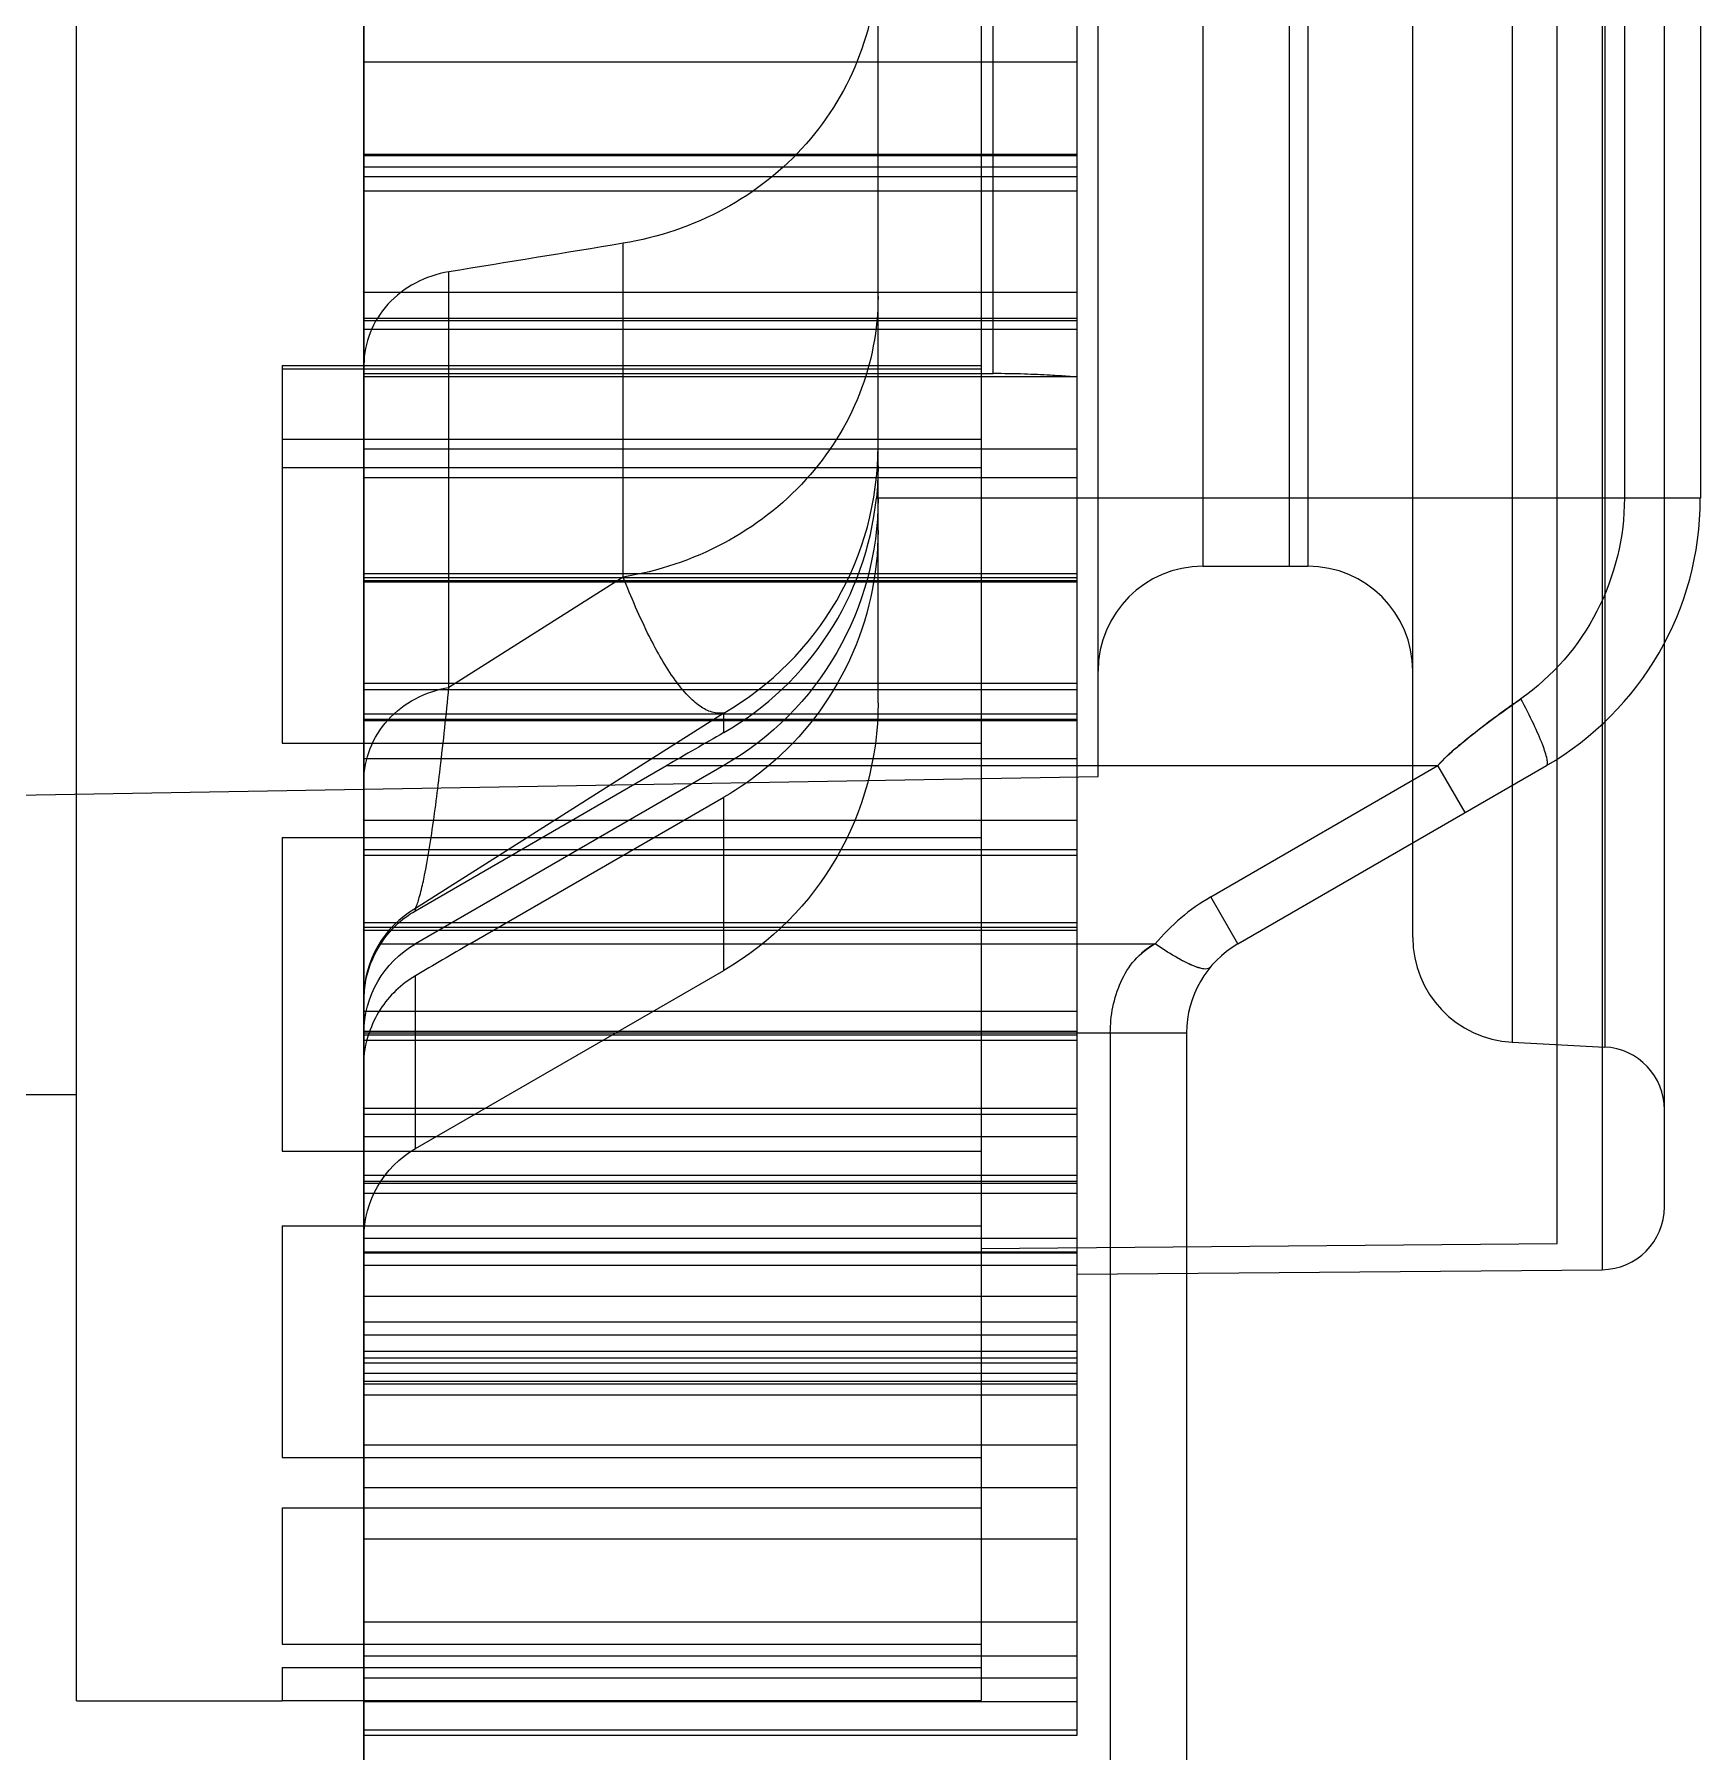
# Model space of a CAD drawing. Header units: millimetres. Extents: x 27300 to 28436, y -21252 to -20448.
# Drawn here: x 27584.11 to 27592.21, y -20641.43 to -20633.08 of the extents above; entities that cross this region are included whole.
import ezdxf

# ---------------------------------------------------------------- set-up
doc = ezdxf.new("R2010")
doc.units = ezdxf.units.MM
doc.header["$LTSCALE"] = 8
for name, color, linetype in [('Cav-cor', 30, 'Continuous'), ('PRODUCT', 1, 'Continuous'), ('WT', 4, 'Continuous')]:
    doc.layers.add(name, color=color, linetype=linetype)

# ---------------------------------------------------------------- blocks, each defined once
blk = doc.blocks.new('20160901.200809')
at = {"layer": 'Cav-cor', "color": 241}
for p, q in [((6.10399999999936, 158.5305208709033), (6.10399999999936, 118.2436231056017)), ((5.733409522599686, 156.9318039236023), (5.733409522599686, 118.2436231056017)), ((2.663999999997031, 118.8495812261026), (2.663999999997031, 135.0729308159025)), ((3.072000000000116, 112.2271215233013), (3.072000000000116, 134.6653259647028)), ((5.624670319899451, 132.8066589342016), (5.624670319899451, 114.4912125670999)), ((5.927999999999884, 114.7972248085025), (5.927999999999884, 132.5006043191024)), ((5.187308662298165, 131.7001885612008), (5.187308662298165, 115.5976801786019)), ((5.638014802600082, 131.7238118314017), (5.638014802600082, 115.5740596701035)), ((4.703999999997905, 116.1070341163031), (4.703999999997905, 131.1899543455002)), ((3.173999999999069, 116.8902295041007), (3.173999999999069, 130.4076420000019)), ((3.683999999997468, 129.3853989799027), (3.683999999997468, 117.9124725215006)), ((4.10399999999936, 117.9124725214024), (4.10399999999936, 129.3853989800009)), ((4.193999999999505, 129.3853989800009), (4.193999999999505, 117.9124725214024)), ((-0.3960000000006403, -29.87658196589837), (-0.3960000000006403, 122.5523079473023)), ((2.10399999999936, 117.2478752993011), (2.10399999999936, 122.1347346911025)), ((-0.3960000000006403, 120.3667345253016), (3.072000000000116, 120.3667345253016)), ((-0.3960000000006403, 119.9175397484032), (3.072000000000116, 119.9175397484032)), ((-0.3960000000006403, 119.9098077379022), (3.072000000000116, 119.9098077379022)), ((-0.3960000000006403, 119.855554320402), (3.072000000000116, 119.855554320402)), ((-0.3960000000006403, 119.8076462315003), (3.072000000000116, 119.8076462315003)), ((3.072000000000116, 119.7365142228009), (-0.3960000000006403, 119.7365142228009)), ((0.8644722664976143, 117.860083587002), (0.8644722664976143, 119.4833247538008)), ((0.01717591119813733, 117.3226931304016), (0.01717591119813733, 119.3445574954021)), ((-0.3960000000006403, 119.2449424543011), (3.072000000000116, 119.2449424543011)), ((-0.3960000000006403, 119.1197024191024), (3.072000000000116, 119.1197024191024)), ((-0.3960000000006403, 119.108057380301), (3.072000000000116, 119.108057380301)), ((-0.3960000000006403, 119.066045147003), (3.072000000000116, 119.066045147003)), ((-0.3960000000006403, 118.8495812261026), (2.663999999997031, 118.8495812261026)), ((3.068945834398619, 118.833509383403), (-0.3960000000006403, 118.833509383403)), ((3.072000000000116, 118.8338256493007), (3.068969703897892, 118.833959980002)), ((-0.3960000000006403, 118.4838248071028), (3.072000000000116, 118.4838248071028)), ((-0.3960000000006403, 118.3437302845014), (3.072000000000116, 118.3437302845014)), ((6.10399999999936, 118.2436231056017), (2.095748027597438, 118.2436231056017)), ((-0.3960000000006403, 117.8778942144017), (3.072000000000116, 117.8778942144017)), ((0.8644722664976143, 117.860083587002), (0.01717591119813733, 117.3226931304016)), ((3.683999999997468, 117.9124725214024), (4.193999999999505, 117.9124725214024)), ((-0.3960000000006403, 117.8581002395003), (3.072000000000116, 117.8581002395003)), ((-0.3960000000006403, 117.8434345791029), (3.072000000000116, 117.8434345791029)), ((-0.3960000000006403, 117.8371994497029), (3.072000000000116, 117.8371994497029)), ((-0.3960000000006403, 117.344512267402), (3.072000000000116, 117.344512267402)), ((-0.3960000000006403, 117.3127692836024), (3.072000000000116, 117.3127692836024)), ((-0.3960000000006403, 117.1951079242026), (3.072000000000116, 117.1951079242026)), ((1.35399999999936, 117.1986783523025), (-0.1460000000006403, 116.2473161993003)), ((1.35399999999936, 117.1032020327002), (1.35399999999936, 117.1986783523025)), ((-0.3960000000006403, 117.169510898002), (3.072000000000116, 117.169510898002)), ((-0.3960000000006403, 117.161540365003), (3.072000000000116, 117.161540365003)), ((-0.3960000000006403, 116.9766992215009), (3.072000000000116, 116.9766992215009)), ((1.35399999999936, 116.9428022702014), (-0.1460000000006403, 116.0755883799029)), ((-0.1460000000006403, 116.2367256126017), (1.075284620299499, 116.9428022703032)), ((1.075284620299499, 116.9428022703032), (4.826512886898854, 116.9428022703032)), ((3.721856761399977, 116.3041535130033), (4.826512886898854, 116.9428022703032)), ((3.854000000097585, 116.0755883800011), (5.354000000199449, 116.9428022703032)), ((4.958656125698326, 116.714237137403), (4.826512886898854, 116.9428022703032)), ((-0.3960000000006403, 116.8279149196023), (3.173999999999069, 116.8902295014013)), ((-13.87780145450233, 116.5925891998013), (-0.3960000000006403, 116.8279149196023)), ((0.1194968981981219, 116.0755883800011), (1.35399999999936, 116.7893072050028)), ((1.35399999999936, 115.9470544638025), (1.35399999999936, 116.7893072050028)), ((-0.3960000000006403, 116.6776226276015), (3.072000000000116, 116.6776226276015)), ((-0.3960000000006403, 116.5342334722009), (3.072000000000116, 116.5342334722009)), ((-0.3960000000006403, 116.5080645285016), (3.072000000000116, 116.5080645285016)), ((3.854000000097585, 116.0755883800011), (3.721856761399977, 116.3041535130033)), ((-0.1460000000006403, 116.2367256126017), (-0.1460000000006403, 116.2473161993003)), ((-0.3960000000006403, 116.179568506901), (3.072000000000116, 116.179568506901)), ((-0.3960000000006403, 116.1566015679018), (3.072000000000116, 116.1566015679018)), ((-0.3960000000006403, 116.1429350522012), (3.072000000000116, 116.1429350522012)), ((-0.3144733072003874, 116.0755883800011), (3.451616789297987, 116.0755674485008)), ((-0.1460000000006403, 115.0798405736023), (1.35399999999936, 115.9470544638025)), ((-0.1460000000006403, 115.0798405736023), (-0.1460000000006403, 115.9206870792004)), ((-0.3960000000006403, 115.7488310770023), (3.072000000000116, 115.7488310770023)), ((-0.3960000000006403, 115.6515143130018), (3.072000000000116, 115.6515143130018)), ((3.60399999999936, 115.641981434801), (-0.3960000000006403, 115.641981434801)), ((-0.3960000000006403, 115.6340594220019), (3.072000000000116, 115.6340594220019)), ((-0.3960000000006403, 115.6075250363028), (3.072000000000116, 115.6075250363028)), ((3.233409522599686, 115.641981434801), (3.233409522599686, 88.60829005269989)), ((3.60399999999936, 115.641981434801), (3.60399999999936, 9.069647131800593)), ((5.187308662298165, 115.5976801779034), (5.638014802600082, 115.5740596700016)), ((-0.3960000000006403, 115.2765678271026), (3.072000000000116, 115.2765678271026)), ((-0.3960000000006403, 115.2477684803998), (3.072000000000116, 115.2477684803998)), ((-0.3960000000006403, 115.1382172953017), (3.072000000000116, 115.1382172953017)), ((-0.3960000000006403, 114.951401595401), (3.072000000000116, 114.951401595401)), ((-0.3960000000006403, 114.9212631428018), (3.072000000000116, 114.9212631428018)), ((-0.3960000000006403, 114.911430915301), (3.072000000000116, 114.911430915301)), ((-0.3960000000006403, 114.8639913422012), (3.072000000000116, 114.8639913422012)), ((-0.3960000000006403, 114.6440182383012), (3.072000000000116, 114.6440182383012)), ((-0.3960000000006403, 114.5786296357001), (3.072000000000116, 114.5786296357001)), ((-0.3960000000006403, 114.5723739584027), (3.072000000000116, 114.5723739584027)), ((-0.3960000000006403, 114.5128767360002), (3.072000000000116, 114.5128767360002)), ((3.072000000000116, 114.4689357507013), (5.624670319899451, 114.4912125670999)), ((-0.3960000000006403, 114.362084618002), (3.072000000000116, 114.362084618002)), ((-0.3960000000006403, 114.2368131399016), (3.072000000000116, 114.2368131399016)), ((-0.3960000000006403, 114.174052284201), (3.072000000000116, 114.174052284201)), ((-0.3960000000006403, 114.0955966694019), (3.072000000000116, 114.0955966694019)), ((-0.3960000000006403, 114.0625384739033), (3.072000000000116, 114.0625384739033)), ((-0.3960000000006403, 114.0381852741011), (3.072000000000116, 114.0381852741011)), ((-0.3960000000006403, 113.9873194404026), (3.072000000000116, 113.9873194404026)), ((-0.3960000000006403, 113.9491829775034), (3.072000000000116, 113.9491829775034)), ((-0.3960000000006403, 113.936055436403), (3.072000000000116, 113.936055436403)), ((-0.3960000000006403, 113.8824073389005), (3.072000000000116, 113.8824073389005)), ((-0.3960000000006403, 113.6392699982025), (3.072000000000116, 113.6392699982025)), ((-0.3960000000006403, 113.4315730402013), (3.072000000000116, 113.4315730402013)), ((-0.3960000000006403, 113.1819976335028), (3.072000000000116, 113.1819976335028)), ((-0.3960000000006403, 112.7790589128999), (3.072000000000116, 112.7790589128999)), ((-0.3960000000006403, 112.6124969058001), (3.072000000000116, 112.6124969058001)), ((-0.3960000000006403, 112.5055404671002), (3.072000000000116, 112.5055404671002)), ((-0.3960000000006403, 112.3907463542018), (3.072000000000116, 112.3907463542018)), ((-0.3960000000006403, 112.2537801208018), (3.072000000000116, 112.2537801208018)), ((-0.3960000000006403, 112.2271215233013), (3.072000000000116, 112.2271215233013))]:
    blk.add_line(p, q, dxfattribs=at)
for centre, radius, start, end in [((0.6064301036967663, 118.4963127330011), 1.497569943599999, 299.9463350392947, 359.9855930673833), ((0.6087035108976124, 118.3993876398017), 1.495180251599999, 299.8985618332839, 354.0202039423671), ((4.603813508299936, 118.2401513034019), 1.498630803899999, 300.0384631251122, 0.002215657926178525), ((3.683999999997468, 117.4024725214003), 0.5099999999999998, 90, 179.9985404278177), ((4.193999999999505, 117.4024725214003), 0.5099999999999998, 0, 90), ((9.396067865098303, 111.3229834061021), 7.259259644499997, 125.0213808372983, 125.7105702896074), ((47.06799652279733, 37.3468552418999), 91.92847399749996, 119.8200687123995, 120.0204950542992), ((4.222348320497986, 115.4379666645), 1.0002809226, 120.0565323772399, 140.4001891994109), ((4.218496435798443, 115.4453425787033), 0.9920721682999996, 120.0402604974416, 121.3389967952522), ((0.1030845777968352, 115.8148323348032), 0.4990845818999998, 119.9393433153721, 179.9925847870859), ((5.213999999999942, 116.1069812406022), 0.5099999999999998, 180, 267.0000000000319), ((24.29649543379855, 74.3318483753028), 48.23968374449998, 120.0784198808976, 120.4435063935026), ((4.104357697597152, 115.6425903289019), 0.5001662612999999, 120.0363249674783, 179.9878770460396), ((0.1122257975002867, 115.4830405433022), 0.5085280420999998, 147.4321000489278, 161.7869736725779), ((5.621999999999389, 115.268479032402), 0.3059999999999999, 0, 87.00000000045428), ((5.621999999999389, 114.7972009155019), 0.3059999999999999, 270.4999999995414, 0)]:
    blk.add_arc(centre, radius, start, end, dxfattribs=at)
at = {"layer": 'Cav-cor', "color": 241, "extrusion": (0, 0, -1)}
for centre, major_axis, ratio, start_param, end_param in [((-0.3960000000006403, 123.6489357507016), (-64.78497699199998, -10.60080382330001), 0.06572542270000001, 4.703686909679586, 4.716765930779586), ((0.6039999999993597, 118.4219103767027), (-1.011650544599999, 1.1232292305), 0.9859992035999999, 2.3109937596, 2.4159353286), ((0.6039999999993597, 118.2436231056017), (0, -1.502058519), 0.9986295347999995, 4.712388980379586, 5.759586531579586), ((0.6039999999993597, 117.2478752993011), (0, -1.502058519), 0.9986295347999995, 4.712388980379586, 5.759586531579586), ((0.6039999999993597, 118.0489991616014), (-1.445090841099999, -0.4129494006), 0.9738115094000002, 4.2815629036, 4.4602000297), ((0.1039999999993597, 115.7887264703022), (-0.1255933711, 0.4985054558000004), 0.970840573400001, 5.545411387179586, 6.013492643079586), ((0.1039999999993597, 115.641981434801), (0, 0.500686173), 0.9986295347999996, 4.712388980379586, 5.759586531579586), ((0.1039999999993597, 115.4917794080029), (-0.3372168481999999, -0.3744097435000002), 0.9859992036000009, 0.8305988940000001, 1.1492750804), ((0.1039999999993597, 114.6462336284021), (0, -0.500686173), 0.9986295347999996, 1.5707963268, 2.617993878)]:
    blk.add_ellipse(centre, major_axis=major_axis, ratio=ratio, start_param=start_param, end_param=end_param, dxfattribs=at)
at = {"layer": 'Cav-cor', "color": 241}
for points, knots in [([(2.10399999999936, 120.895908087703), (2.10399999999936, 120.7277075940001), (2.043886228999327, 120.388167379002), (1.77650558680034, 119.945357095301), (1.367065956197621, 119.6229111701032), (1.03501084799791, 119.5113302446007), (0.8644722664976143, 119.4833247538008)], [0, 0, 0, 0, 0.2477215857, 0.495115657, 0.7454708151, 1, 1, 1, 1]), ([(0.01717591119813733, 119.3445574954021), (-0.03948015570131247, 119.3353035643013), (-0.1494086941020214, 119.2986620990014), (-0.2850233060016762, 119.1945006000024), (-0.3747780215016974, 119.0538284766008), (-0.3960000000006403, 118.9454737442029), (-0.3960000000006403, 118.8924959374999)], [0, 0, 0, 0, 0.2599738824, 0.5138968302, 0.7600835311, 1, 1, 1, 1]), ([(2.10399999999936, 119.2248491767023), (2.10399999999936, 119.0639895029999), (2.041039050796826, 118.7361491787015), (1.77172721469833, 118.3106822633999), (1.36431575989991, 117.9974174904019), (1.034402838697133, 117.8877661080005), (0.8644722664976143, 117.860083587002)], [0, 0, 0, 0, 0.2418423623, 0.4881335301, 0.7411523487, 1, 1, 1, 1]), ([(3.068933504499, 118.8335141219031), (3.055260700097278, 118.8335235140003), (3.012847280497226, 118.8372661826033), (2.928465609096747, 118.8422122873999), (2.807147287297994, 118.8481299152008), (2.714544965900132, 118.8495812261026), (2.663999999997031, 118.8495812261026)], [0, 0, 0, 0, 0.1011986141, 0.3146657844, 0.6258939167, 1, 1, 1, 1]), ([(5.733409522599686, 118.2436231056017), (5.733412254998257, 118.0551410314001), (5.641507151896803, 117.6734160057022), (5.384105672299484, 117.3759178403016), (5.230108869298419, 117.2678666036009)], [0, 0, 0, 0, 0.5004773540999999, 1, 1, 1, 1]), ([(2.10399999999936, 118.0865155458014), (2.10399999999936, 117.871064479401), (2.008921823697165, 117.4353330191007), (1.73747745899891, 117.0812039482007), (1.572889281396783, 116.9428022704014)], [0, 0, 0, 0, 0.5004717867, 1, 1, 1, 1]), ([(1.35399999999936, 117.1986783523025), (1.335231165398, 117.195844393802), (1.293141957798071, 117.199823839801), (1.233050536997325, 117.2321922001029), (1.173276102497766, 117.2865089352999), (1.085301515398896, 117.396641618303), (0.9775464483973337, 117.5893888408027), (0.9032696478971047, 117.7618054083032), (0.8644722664976143, 117.860083587002)], [0, 0, 0, 0, 0.0661518042, 0.1418749578, 0.2341481739, 0.346009186, 0.6317726661999999, 1, 1, 1, 1]), ([(-0.3960000000006403, 116.8677712672034), (-0.3960000000006403, 116.9213860867021), (-0.3750053723997553, 117.0306608227002), (-0.2852636405004887, 117.1725126691999), (-0.1494274396027322, 117.276908322001), (-0.03946226740299608, 117.3134664943027), (0.01717591119813733, 117.3226931304016)], [0, 0, 0, 0, 0.2418182693, 0.4881319326, 0.7411780801000001, 1, 1, 1, 1]), ([(-0.1460000000006403, 116.2473161993003), (-0.1377715627022553, 116.2644809329031), (-0.1234495547032566, 116.3090334139015), (-0.09465562960031093, 116.4304679859015), (-0.06080777050010511, 116.6404066497998), (-0.02064546330075245, 116.9544473765018), (0.004232258997944882, 117.1915227642021), (0.01717591119813733, 117.3226931304016)], [0, 0, 0, 0, 0.0524083956, 0.1281266523, 0.3438155267, 0.6371012158, 1, 1, 1, 1]), ([(4.826512886898854, 116.9428022703032), (4.854010769198794, 116.9760114456003), (4.919337621999148, 117.0335600405015), (5.053501196998695, 117.1424236535022), (5.159261983899341, 117.2181676444015), (5.230108869298419, 117.2678666036009)], [0, 0, 0, 0, 0.2492135449, 0.4997885502, 1, 1, 1, 1]), ([(5.354000000199449, 116.9428022703032), (5.357163729397143, 116.9446314059023), (5.360282918598386, 116.9563850616032), (5.354935938197741, 116.9895455443002), (5.332672144599201, 117.0549242368033), (5.289210073198774, 117.1524723975017), (5.251701240198599, 117.2269634708027), (5.230108700598066, 117.2678667475011)], [0, 0, 0, 0, 0.0310448773, 0.0883667367, 0.2932026268, 0.6070776210000001, 1, 1, 1, 1]), ([(-0.3960000000006403, 115.7995616080007), (-0.3960000000006403, 115.8239798376999), (-0.389132473301288, 115.9205894197003), (-0.3535612997002318, 116.0148026570023), (-0.3144733072003874, 116.0755883800011)], [0, 0, 0, 0, 0.2525492522, 1, 1, 1, 1]), ([(3.233409522599686, 115.641981434801), (3.233416163198854, 115.7262509569009), (3.258090515199001, 115.8554390451027), (3.346312841698818, 116.0014804199018), (3.413994690399704, 116.0563600905007), (3.451601029697486, 116.075567449403)], [0, 0, 0, 0, 0.4992082772999999, 0.7498466470999999, 1, 1, 1, 1]), ([(3.718881385197164, 115.9612973134026), (3.712156747296831, 115.9531632414), (3.688436856999033, 115.9526755331026), (3.659807350097253, 115.9601763441024), (3.611874309899576, 115.9784951591027), (3.541414423598326, 116.0165972417999), (3.483376906398917, 116.0538452675028), (3.451638541799184, 116.0755868411034)], [0, 0, 0, 0, 0.1058980964, 0.1945599698, 0.3095453945, 0.6139791690999999, 1, 1, 1, 1]), ([(3.578213998400315, 115.9972609904034), (3.568386726998142, 116.0025489774016), (3.525128287998086, 116.0268937581022), (3.483376228297857, 116.0538453010013), (3.451639061699098, 116.0755876001022)], [0, 0, 0, 0, 0.2248567033, 1, 1, 1, 1]), ([(3.671524010998837, 115.9573557925032), (3.664962915798242, 115.9590268633001), (3.632628698396729, 115.9692954270031), (3.602082878998772, 115.9844173105012), (3.578213998400315, 115.9972609904034)], [0, 0, 0, 0, 0.1998652876, 1, 1, 1, 1])]:
    blk.add_open_spline(points, degree=3, knots=knots, dxfattribs=at)
for points in [[(5.158903200499481, 117.2173269821033), (5.084969200597698, 117.1641240406025), (5.012174367897387, 117.1091994156013), (4.941942339297384, 117.0511972475033)], [(4.941942339297384, 117.0511972475033), (4.901245020697388, 117.017586760001), (4.860191108196886, 116.983443555102), (4.826512886898854, 116.9428022703032)], [(3.451600533197052, 116.0755671770021), (3.427965586997743, 116.0634986592013), (3.405736895900191, 116.048269616902), (3.385784749199956, 116.0307718557015)], [(-0.1460000000006403, 115.9206870792004), (-0.2139639701017586, 115.8808142523012), (-0.2739212294000026, 115.8231863751025), (-0.3163383010032703, 115.7567805350009)]]:
    blk.add_open_spline(points, degree=3, dxfattribs=at)
blk = doc.blocks.new('20160901.200901')
at = {"layer": 'PRODUCT'}
for p, q in [((-1, -0.2750330546004989), (-1, 22.12480953610066)), ((3.400000000001455, 22.1248711836015), (3.400000000001455, -0.2729597487996216)), ((6.200000000000728, 1.949484186799964), (6.200000000000728, 19.90019003609996)), ((0, 6.219647802899999), (3.400000000001455, 6.219647802899999)), ((0, 6.219647802899999), (0, 4.383488974799548)), ((0, 6.203891094399296), (3.400000000001455, 6.203891094399296)), ((0, 5.861063078398729), (3.400000000001455, 5.861063078398729)), ((0, 5.723715507199813), (3.400000000001455, 5.723715507199813)), ((0, 4.383488974799548), (3.400000000001455, 4.383488974799548)), ((0, 3.924043197399442), (3.400000000001455, 3.924043197399442)), ((0, 3.924043197399442), (0, 2.397903066899744)), ((-2.599999999998545, 2.674897336801223), (-1, 2.674897336801223)), ((0, 2.397903066899744), (3.400000000001455, 2.397903066899744)), ((0, 2.035302787498949), (3.400000000001455, 2.035302787498949)), ((0, 2.035302787498949), (0, 0.9078750715998467)), ((3.400000000001455, 1.924897336801223), (6.200000000000728, 1.949332566600788)), ((0, 0.9078750715998467), (3.400000000001455, 0.9078750715998467)), ((0, 0.663193300300918), (3.400000000001455, 0.663193300300918)), ((0, 0.663193300300918), (0, 0)), ((0, 0), (3.400000000001455, 0)), ((0, -0.1125432480002928), (3.400000000001455, -0.1125432480002928)), ((0, -0.1125432480002928), (0, -0.2750940678997722)), ((-1, -0.2751026631995046), (0, -0.2751026631995046)), ((0, -0.2729597487996216), (3.400000000001455, -0.2729597487996216))]:
    blk.add_line(p, q, dxfattribs=at)

msp = doc.modelspace()

# ---------------------------------------------------------------- linework, layer by layer
at = {"layer": 'Cav-cor', "color": 241}
msp.add_line((27585.71175778326, -20538.93065225824), (27585.71175778326, -20798.93065225824), dxfattribs=at)

# ---------------------------------------------------------------- block references
at = {"layer": 'PRODUCT'}
msp.add_blockref('20160901.200901', (27585.31375778326, -20640.91054959505), dxfattribs=at)
at = {"layer": 'WT'}
msp.add_blockref('20160901.200809', (27586.10775778326, -20753.57958800895), dxfattribs=at)

doc.saveas('drawing.dxf')
